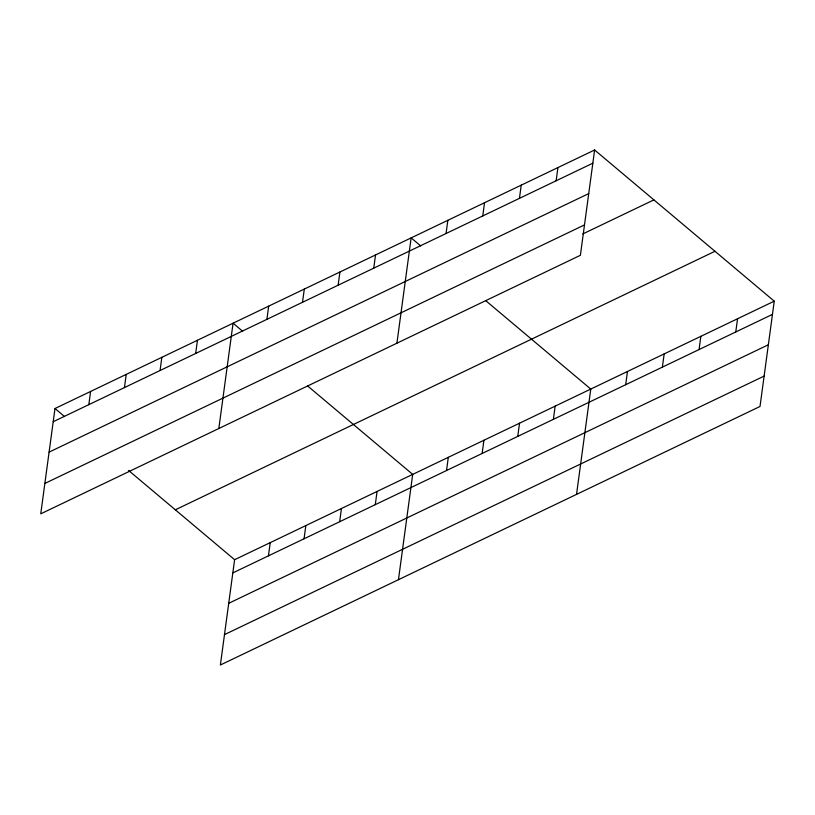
<?xml version="1.0" encoding="UTF-8"?>
<svg xmlns="http://www.w3.org/2000/svg" width="815" height="815" viewBox="0 0 815 815"><rect width="100%" height="100%" fill="white"/><g stroke="black" fill="none" stroke-linecap="round" stroke-linejoin="round"><path stroke-width="1.22" d="M594.624 149.991L54.992 408.519L40.75 513.827L580.392 255.299L594.624 149.991L774.25 301.173L760.008 406.481L220.376 665.009L234.608 559.701L774.25 301.173M88.815 404.658L90.608 391.455M124.44 387.604L126.223 374.391M160.056 370.54L161.839 357.327M195.671 353.476L197.454 340.262M218.828 428.517L233.07 323.198L242.626 331.247M266.902 319.348L268.685 306.134M302.518 302.284L304.301 289.07M268.441 555.84L270.223 542.637M338.133 285.219L339.916 272.016M304.056 538.786L305.839 525.573M373.749 268.155L375.532 254.952M339.672 521.722L341.454 508.509M396.915 343.197L411.147 237.888L420.713 245.936M375.287 504.658L377.08 491.445M398.454 579.699L412.696 474.381L307.612 385.943M446.06 233.518L447.843 220.305M446.518 470.53L448.311 457.317M482.755 215.934L484.538 202.731M482.134 453.466L483.927 440.263M519.45 198.361L521.233 185.148M517.749 436.402L519.542 423.199M556.146 180.777L557.929 167.564M553.375 419.348L555.158 406.135M576.531 494.389L590.773 389.071L485.689 300.623M625.686 384.7L627.468 371.487M662.381 367.117L664.164 353.914M699.076 349.543L700.859 336.33M735.772 331.96L737.555 318.747M53.199 421.722L592.841 163.194M49.094 452.121L588.736 193.593M44.856 483.438L584.498 224.909M582.807 233.936L653.905 199.879M175.337 509.803L714.979 251.285M232.825 572.904L772.467 314.386M228.72 603.304L768.351 344.776M224.482 634.62L764.124 376.092M54.992 408.519L64.548 416.557M128.576 470.449L234.608 559.701"/></g></svg>
